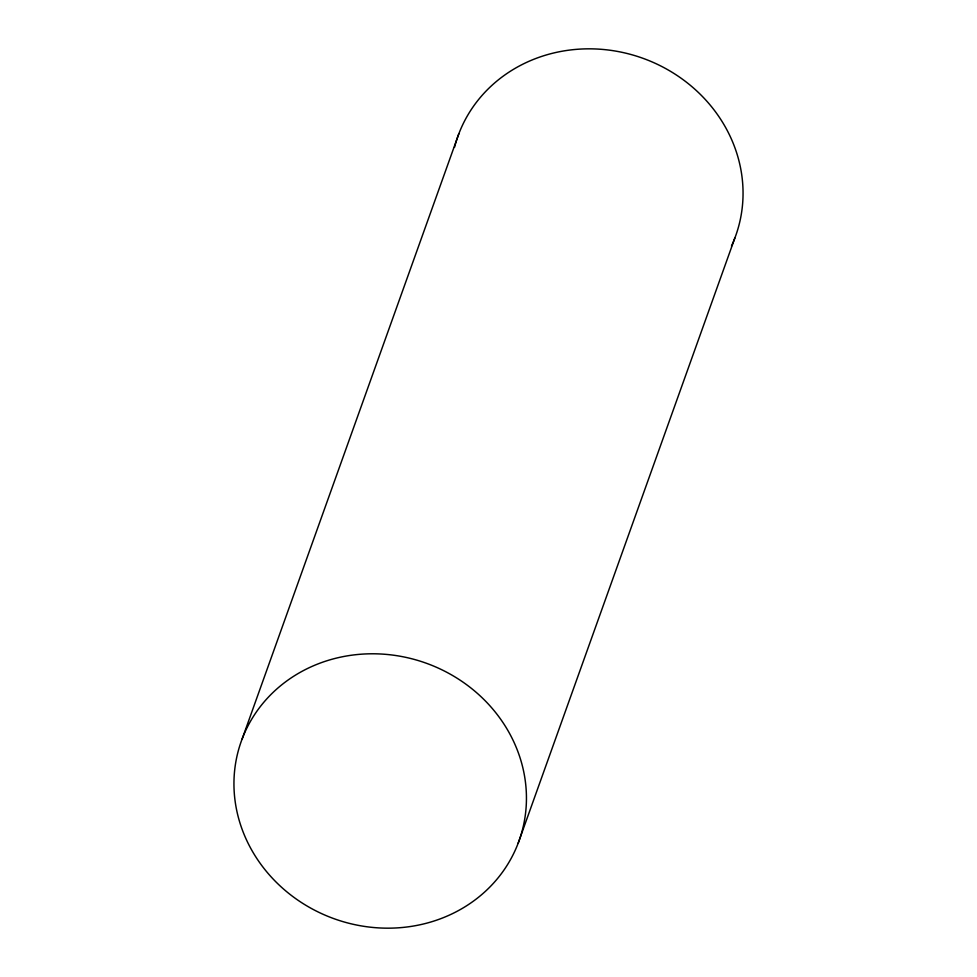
<?xml version="1.0" encoding="UTF-8"?>
<svg xmlns="http://www.w3.org/2000/svg" width="977" height="977" viewBox="0 0 977 977"><rect width="100%" height="100%" fill="white"/><g stroke="black" fill="none" stroke-linecap="round" stroke-linejoin="round"><path stroke-width="1.47" d="M242.211 738.795L458.811 133.849M518.189 843.151A147.527 135.803 19.7 0 0 353.149 655.005A147.527 135.803 19.7 0 0 269.249 874.769A147.527 135.803 19.7 0 0 518.189 843.151L734.789 238.205M454.5 147.393A147.527 135.803 19.7 0 1 642.341 58.083A147.527 135.803 19.7 0 1 731.48 246.07"/></g></svg>
